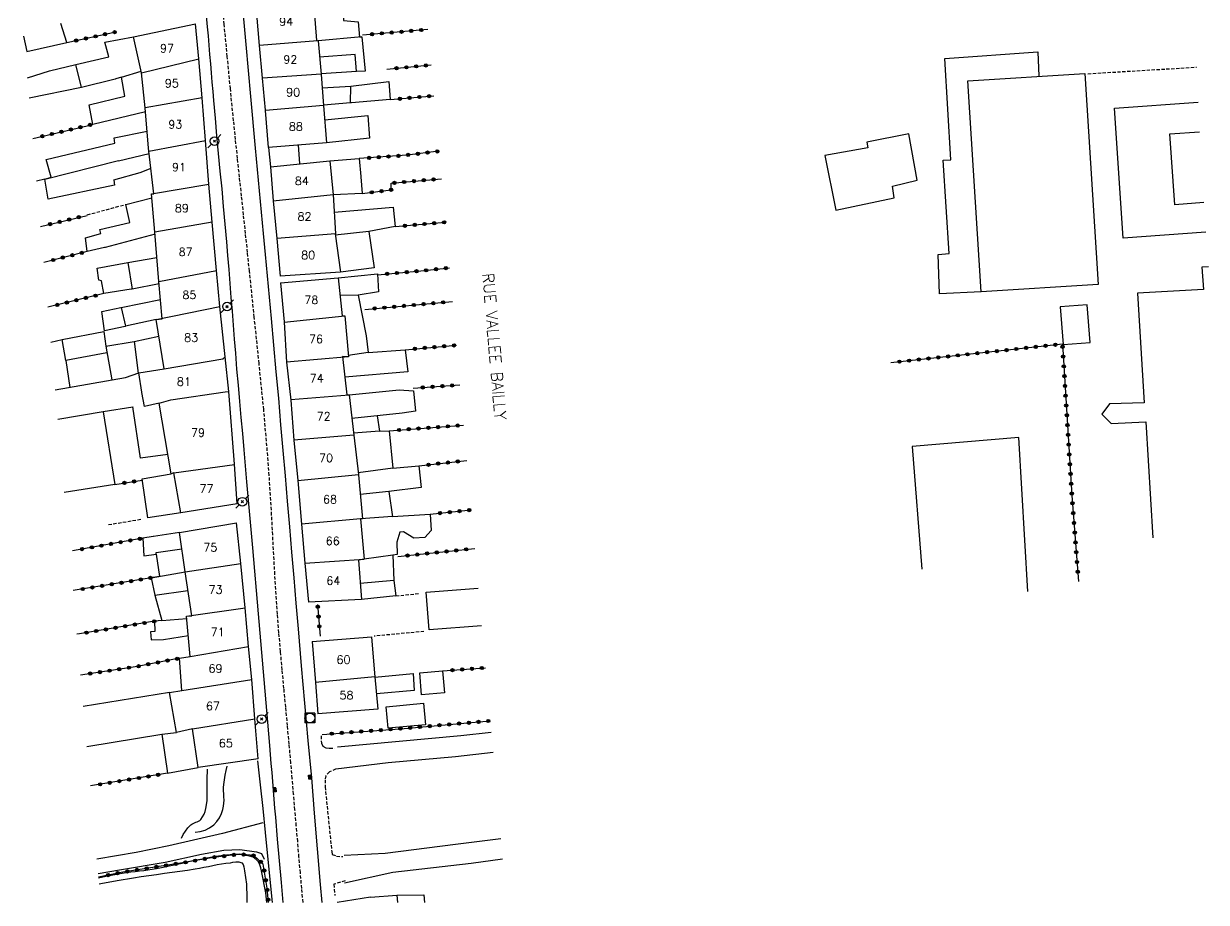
# Model space of a CAD drawing. Header units: millimetres. Extents: x 149999 to 151001, y 153000 to 154001.
# Drawn here: x 150651.1 to 150832, y 153000 to 153134.4 of the extents above; entities that cross this region are included whole.
import ezdxf
from ezdxf.enums import TextEntityAlignment as Align

# ---------------------------------------------------------------- set-up
doc = ezdxf.new("R2010")
doc.units = ezdxf.units.MM
doc.linetypes.add('DASHED', pattern=[0.75, 0.5, -0.25])
doc.layers.get('0').update_dxf_attribs({"linetype": 'CONTINUOUS'})
for name, color, linetype in [('W0001', 6, 'DASHED'), ('W0014', 7, 'CONTINUOUS'), ('W0017', 7, 'CONTINUOUS'), ('W0101', 7, 'CONTINUOUS'), ('W0104', 1, 'CONTINUOUS'), ('W0112', 1, 'DASHED'), ('W0211', 2, 'CONTINUOUS'), ('W0214', 2, 'CONTINUOUS'), ('W0323', 7, 'CONTINUOUS'), ('W0333', 7, 'CONTINUOUS'), ('W0401', 7, 'CONTINUOUS'), ('W0420', 7, 'CONTINUOUS'), ('W0473', 7, 'CONTINUOUS'), ('W0989', 7, 'CONTINUOUS'), ('W0991', 7, 'CONTINUOUS'), ('W1102', 7, 'CONTINUOUS')]:
    doc.layers.add(name, color=color, linetype=linetype)
doc.styles.get("Standard").update_dxf_attribs({"font": 'romans.shx', "width": 0.85})

# ---------------------------------------------------------------- blocks, each defined once
blk = doc.blocks.new('T473')
for p, q in [((-0.166667, 0.166667), (0.166667, -0.166667)), ((-0.166667, -0.166667), (0.166667, 0.166667)), ((0.500001, 0.500001), (1.000002, 1.000002)), ((-1.000002, -1.000002), (-0.500001, -0.500001))]:
    blk.add_line(p, q)
blk.add_ellipse((0, 0), major_axis=(0.471405, 0.471405), ratio=1, start_param=5.4977871438, end_param=11.780972451)
blk = doc.blocks.new('T401')
for p, q in [((-0.3, 0.3), (0, 0.3)), ((-0.3, -0.25), (-0.3, 0.3)), ((-0.3, 0.15), (0, 0.15)), ((-0.3, 0), (0, 0)), ((0, 0.3), (0, -0.25)), ((-0.3, -0.15), (0, -0.15)), ((-0.3, -0.25), (-0.3, -0.3)), ((-0.3, -0.3), (0, -0.3)), ((0, -0.3), (0, -0.25))]:
    blk.add_line(p, q)
blk = doc.blocks.new('T420')
for p, q in [((0.75, 0.75), (-0.75, 0.75)), ((-0.75, 0.75), (-0.75, -0.75)), ((0.75, 0.75), (0.75, -0.75)), ((0.75, -0.75), (-0.75, -0.75))]:
    blk.add_line(p, q)
blk.add_ellipse((0, 0), major_axis=(-0.53, 0.53), ratio=1, start_param=3.926991, end_param=10.210176)
blk = doc.blocks.new('t323o')
at = {"color": 0, "linetype": 'Continuous'}
for radius in [0.25, 0.15]:
    blk.add_circle((0, 0), radius, dxfattribs=at)

msp = doc.modelspace()

# ---------------------------------------------------------------- linework, layer by layer
at = {"layer": 'W0001'}
msp.add_lwpolyline([(150693.83, 153000), (150693.63, 153002.14), (150693.42, 153004.54), (150693.21, 153006.94), (150693.01, 153009.34), (150692.8, 153011.74), (150692.59, 153014.14), (150692.39, 153016.54), (150692.18, 153018.95), (150691.97, 153021.35), (150691.71, 153024.19), (150691.45, 153027.03), (150691.18, 153029.87), (150690.91, 153032.72), (150690.64, 153035.56), (150690.39, 153038.4), (150690.14, 153041.25), (150689.92, 153044.09), (150689.71, 153047.12), (150689.52, 153050.15), (150689.35, 153053.18), (150689.19, 153056.21), (150689.03, 153059.24), (150688.85, 153062.27), (150688.66, 153065.3), (150688.43, 153068.33), (150687.82, 153075.39), (150687.11, 153082.45), (150686.37, 153089.51), (150685.64, 153096.56), (150685.34, 153099.44), (150685.04, 153102.31), (150684.73, 153105.19), (150684.43, 153108.06), (150684.12, 153110.94), (150683.81, 153113.81), (150683.51, 153116.69), (150683.21, 153119.57), (150682.72, 153124.49), (150682.25, 153129.41), (150681.77, 153134.33), (150681.3, 153139.25)], dxfattribs=at)
at = {"layer": 'W0014'}
for points in [[(150695.17, 153019.06), (150694.64, 153024.76), (150694.13, 153030.46), (150693.62, 153036.16), (150693.12, 153041.86), (150692.78, 153045.75), (150692.45, 153049.65), (150692.12, 153053.55), (150691.79, 153057.45), (150691.46, 153061.35), (150691.13, 153065.24), (150690.8, 153069.14), (150690.46, 153073.04), (150690.11, 153077.11), (150689.74, 153081.18), (150689.38, 153085.25), (150689.01, 153089.32), (150688.71, 153092.58), (150688.41, 153095.83), (150688.1, 153099.09), (150687.79, 153102.34), (150687.48, 153105.59), (150687.18, 153108.85), (150686.88, 153112.1), (150686.58, 153115.36), (150685.85, 153123.3), (150685.13, 153131.23), (150684.42, 153139.18)], [(150679.03, 153135.62), (150679.19, 153133.95), (150679.31, 153132.54), (150679.43, 153131.12), (150679.55, 153129.71), (150679.66, 153128.3), (150679.78, 153126.88), (150679.89, 153125.47), (150680.01, 153124.06), (150680.13, 153122.65), (150680.37, 153119.95), (150680.62, 153117.25), (150680.87, 153114.55), (150681.13, 153111.86), (150681.39, 153109.16), (150681.64, 153106.46), (150681.89, 153103.77), (150682.12, 153101.07), (150682.3, 153098.94), (150682.47, 153096.81), (150682.64, 153094.68), (150682.8, 153092.55), (150682.97, 153090.42), (150683.13, 153088.29), (150683.3, 153086.16), (150683.48, 153084.03), (150683.68, 153081.57), (150683.9, 153079.11), (150684.11, 153076.64), (150684.33, 153074.18), (150684.55, 153071.71), (150684.77, 153069.25), (150684.99, 153066.79), (150685.2, 153064.32), (150686.09, 153054.24), (150686.97, 153044.16), (150687.84, 153034.07), (150688.7, 153023.98), (150688.81, 153022.61), (150688.93, 153021.24), (150689.04, 153019.87), (150689.15, 153018.5), (150689.26, 153017.13), (150689.37, 153015.76), (150689.49, 153014.39), (150689.6, 153013.02), (150689.89, 153009.68), (150690.18, 153006.35), (150690.47, 153003.02), (150690.74, 153000)], [(150689.14, 153000), (150688.45, 153007.07), (150688.08, 153010.71), (150687.71, 153014.36), (150687.32, 153018), (150686.93, 153021.64)], [(150696.77, 153000), (150696.52, 153002.75), (150696.06, 153008.19), (150695.6, 153013.63), (150695.17, 153019.06)]]:
    msp.add_lwpolyline(points, dxfattribs=at)
at = {"layer": 'W0017'}
for points in [[(150722.61, 153026), (150717.95, 153025.49), (150699.1, 153023.73)], [(150698.85, 153020.43), (150706.84, 153021.38), (150717.17, 153022.33), (150722.89, 153022.95)], [(150687.7, 153012.19), (150681.5, 153010.54), (150673.3, 153008.64), (150668.33, 153007.61), (150662.3, 153006.59)], [(150724.08, 153009.71), (150717.16, 153008.85), (150706.4, 153007.47), (150700.14, 153007.19)], [(150662.49, 153004.43), (150665.77, 153004.95), (150672.77, 153006.14), (150678.3, 153007.35), (150681.73, 153007.98), (150684.18, 153008.07), (150686.7, 153007.75), (150687.5, 153007.45), (150687.9, 153006.61)], [(150700.17, 153003), (150707.54, 153004.61), (150719.52, 153005.99), (150724.35, 153006.64)]]:
    msp.add_lwpolyline(points, dxfattribs=at)
at = {"layer": 'W0101'}
for points in [[(150687.18, 153131.1), (150686.6, 153137.67)], [(150695.39, 153138.36), (150695.87, 153131.85)], [(150669.14, 153126.9), (150667.88, 153132.42), (150677.39, 153134.41)], [(150677.91, 153129.06), (150677.39, 153134.41)], [(150687.63, 153126.06), (150687.18, 153131.1)], [(150695.87, 153131.85), (150696.12, 153131.79), (150696.62, 153126.69)], [(150678.4, 153123.1), (150677.91, 153129.06)], [(150669.69, 153121.55), (150669.14, 153126.9)], [(150688.07, 153121.16), (150688.07, 153121.19), (150687.63, 153126.06)], [(150696.62, 153126.69), (150696.62, 153126.66), (150696.98, 153121.91)], [(150670.24, 153114.91), (150670.18, 153115.4), (150669.69, 153121.55)], [(150678.9, 153116.57), (150678.4, 153123.1)], [(150696.98, 153121.91), (150697.4, 153116.2), (150688.54, 153115.48)], [(150688.54, 153115.48), (150688.07, 153121.16)], [(150679.4, 153109.88), (150678.9, 153116.57)], [(150670.99, 153108.41), (150670.24, 153114.91)], [(150688.87, 153112.53), (150697.95, 153113.45), (150698.46, 153108.24)], [(150688.87, 153112.53), (150689.24, 153107.33)], [(150679.94, 153104.05), (150679.4, 153109.88)], [(150670.68, 153108.39), (150670.99, 153108.41)], [(150671.16, 153102.51), (150670.68, 153108.39)], [(150689.24, 153107.33), (150689.24, 153107.3), (150689.8, 153101.55)], [(150698.46, 153108.24), (150698.46, 153108.27)], [(150698.46, 153108.27), (150698.78, 153102.26)], [(150680.61, 153096.68), (150679.94, 153104.05)], [(150671.78, 153095), (150671.16, 153102.51)], [(150689.8, 153101.55), (150690.35, 153095.77)], [(150698.75, 153102.26), (150699.56, 153096.43), (150690.35, 153095.77)], [(150698.78, 153102.26), (150698.75, 153102.26)], [(150681.09, 153091.14), (150681.09, 153091.17), (150680.61, 153096.68)], [(150832.32, 153097.22), (150831.29, 153097.16), (150831.53, 153093.73), (150821.43, 153093.17), (150822.47, 153076.42), (150817.18, 153076.28), (150816.02, 153074.7), (150817.43, 153073.26), (150822.74, 153073.51), (150823.78, 153055.78)], [(150671.78, 153094.97), (150671.78, 153095)], [(150672.31, 153089.29), (150671.78, 153094.97)], [(150690.39, 153094.77), (150699.21, 153095.55), (150699.8, 153089.73)], [(150690.39, 153094.77), (150690.95, 153088.81), (150690.95, 153088.78)], [(150681.9, 153083.46), (150681.09, 153091.14)], [(150671.39, 153089.17), (150672.31, 153089.29)], [(150672.6, 153081.64), (150671.39, 153089.17)], [(150699.8, 153089.73), (150700.24, 153089.72)], [(150700.24, 153089.72), (150700.77, 153083.43)], [(150690.95, 153088.78), (150691.31, 153082.63)], [(150682.47, 153078.17), (150681.9, 153083.46)], [(150699.88, 153083.5), (150700.52, 153077.65)], [(150700.77, 153083.43), (150699.88, 153083.5)], [(150671.81, 153076.38), (150669.58, 153075.86), (150669.17, 153078.01), (150669.17, 153078.04), (150668.71, 153080.99), (150672.6, 153081.64)], [(150691.31, 153082.63), (150691.96, 153076.84)], [(150683.33, 153067.01), (150682.47, 153078.17)], [(150674.09, 153065.69), (150673.67, 153065.56), (150671.81, 153076.38)], [(150691.96, 153076.84), (150692.43, 153070.72)], [(150700.52, 153077.65), (150700.89, 153077.62)], [(150700.89, 153077.62), (150701.6, 153071.45)], [(150701.6, 153071.45), (150702.3, 153065.45)], [(150692.43, 153070.72), (150693.01, 153064.54)], [(150683.76, 153060.99), (150675.12, 153059.58), (150674.09, 153065.69)], [(150683.76, 153060.99), (150683.33, 153067.01)], [(150702.3, 153065.45), (150702.3, 153065.39)], [(150702.3, 153065.39), (150702.91, 153058.68), (150702.61, 153058.69)], [(150693.01, 153064.54), (150693.58, 153057.86)], [(150702.61, 153058.69), (150703.18, 153052.48)], [(150675.82, 153050.55), (150674.92, 153056.57), (150683.68, 153058.05)], [(150684.3, 153051.86), (150683.68, 153058.05)], [(150693.58, 153057.86), (150694.13, 153051.89)], [(150684.96, 153045.07), (150684.98, 153045.07), (150684.3, 153051.86)], [(150694.13, 153051.89), (150694.69, 153045.94)], [(150702.29, 153052.36), (150702.76, 153046.32), (150694.69, 153045.94)], [(150703.18, 153052.48), (150702.29, 153052.36)], [(150676.8, 153043.81), (150675.82, 153050.55)], [(150676.02, 153043.8), (150676.8, 153043.81)], [(150676.58, 153037.62), (150676.02, 153043.8)], [(150685.5, 153039.12), (150684.96, 153045.07)], [(150695.24, 153039.9), (150704.28, 153040.64), (150704.82, 153034.44), (150704.83, 153034.52)], [(150686.02, 153034.1), (150685.5, 153039.12)], [(150695.24, 153039.9), (150695.72, 153033.64), (150695.72, 153033.61)], [(150675.3, 153032.42), (150674.95, 153037.34), (150676.58, 153037.62)], [(150686.48, 153028.06), (150685.99, 153034.1), (150686.02, 153034.1)], [(150695.72, 153033.61), (150696.11, 153028.85)], [(150704.83, 153034.52), (150705.29, 153029.56), (150696.11, 153028.85)], [(150676.94, 153026.55), (150674.46, 153025.98), (150673.42, 153032.12), (150675.3, 153032.42)], [(150686.96, 153021.97), (150686.48, 153028.06)], [(150686.96, 153021.97), (150677.81, 153020.64), (150676.94, 153026.55)], [(150704.16, 153000.8), (150699.05, 153000)], [(150704.16, 153000.8), (150708.19, 153001.1), (150708.28, 153000)]]:
    msp.add_lwpolyline(points, dxfattribs=at)
for points in [[(150795.53, 153125.7), (150813.42, 153126.81), (150815.44, 153094.53), (150797.55, 153093.42)], [(150773.65, 153114.27), (150775.34, 153105.89), (150784.22, 153107.76), (150784, 153109.57), (150787.77, 153110.5), (150786.46, 153117.55), (150780.04, 153116.28), (150780.22, 153115.41)]]:
    msp.add_lwpolyline(points, close=True, dxfattribs=at)
at = {"layer": 'W0104'}
for points in [[(150695.31, 153144.07), (150699.63, 153144.35), (150699.9, 153139.59), (150700, 153134.89), (150702.28, 153134.71), (150702.46, 153132.35), (150702.46, 153132.4), (150702.82, 153132.39), (150703.31, 153127.13), (150702, 153127.1), (150696.62, 153126.74)], [(150651.1, 153132.53), (150651.58, 153130.15), (150657.69, 153131.52), (150656.79, 153134.44)], [(150669.74, 153120.95), (150661.67, 153119.02), (150661.14, 153122.01), (150666.59, 153123.33), (150666.06, 153126.23), (150665.22, 153125.99), (150665.08, 153125.94), (150659.94, 153124.68), (150659.08, 153128.2), (150664.13, 153129.35), (150663.53, 153131.58), (150667.88, 153132.42)], [(150702.82, 153132.39), (150696.12, 153131.79)], [(150702, 153127.1), (150701.78, 153129.72), (150696.37, 153129.28)], [(150797.54, 153093.41), (150791.15, 153093.07), (150790.98, 153099.13), (150792.65, 153099.27), (150791.73, 153113.54), (150792.9, 153113.61), (150791.97, 153129.08), (150806.19, 153130.1), (150806.36, 153126.37)], [(150651.67, 153126.16), (150655.06, 153127.19), (150659.08, 153128.2)], [(150666.06, 153126.23), (150669.08, 153127.18)], [(150696.78, 153124.61), (150701.12, 153124.86), (150706.94, 153125.56), (150707.14, 153122.81), (150701.24, 153122.29), (150701.07, 153122.29), (150696.98, 153121.95)], [(150659.94, 153124.68), (150651.95, 153123)], [(150701.07, 153122.29), (150701.12, 153124.86)], [(150697.14, 153119.71), (150703.74, 153120.36), (150703.98, 153116.91), (150697.4, 153116.2)], [(150670.54, 153112.27), (150668.86, 153111.58), (150664.86, 153110.49), (150664.89, 153110.49), (150664.99, 153109.74), (150654.86, 153107.57), (150654.33, 153110.64), (150655.29, 153110.95), (150654.56, 153113.66), (150665.04, 153116.12), (150664.92, 153116.95), (150669.98, 153117.98)], [(150654.33, 153110.64), (150665.62, 153113.47), (150665.62, 153113.44), (150670.28, 153114.56)], [(150688.54, 153115.48), (150688.87, 153112.53)], [(150693.34, 153112.98), (150693.16, 153115.86)], [(150697.95, 153113.45), (150702.43, 153113.78), (150702.66, 153111.02), (150702.66, 153110.99), (150702.86, 153108.43), (150698.46, 153108.25)], [(150671.19, 153102.21), (150663.59, 153100.18), (150663.45, 153100.18), (150660.82, 153099.56), (150660.56, 153101.68), (150662.9, 153102.3), (150662.75, 153102.92), (150667.36, 153104.01), (150666.71, 153106.77), (150670.73, 153107.8)], [(150698.6, 153105.58), (150707.59, 153106.33), (150707.93, 153103.38), (150703.91, 153102.62), (150704.7, 153097.07), (150699.56, 153096.43)], [(150703.91, 153102.62), (150698.77, 153102.08)], [(150671.81, 153094.61), (150667.7, 153093.83), (150667.54, 153093.81), (150663.38, 153093.13), (150663, 153095.08), (150662.62, 153095.2), (150662.32, 153097.01), (150667.06, 153097.86), (150671.48, 153098.65)], [(150667.06, 153097.86), (150667.7, 153093.83)], [(150699.21, 153095.55), (150705.21, 153096.17), (150705.38, 153093.41), (150702.28, 153092.89), (150703.51, 153086.67), (150703.8, 153084.13), (150709.45, 153084.55), (150709.86, 153081.15), (150700.23, 153080.34)], [(150702.28, 153092.89), (150699.48, 153092.86)], [(150671.36, 153089.17), (150666.7, 153088.14), (150666.64, 153088.08), (150663.49, 153087.44), (150663.05, 153090.4), (150665.97, 153090.98), (150666, 153091.01), (150672.04, 153092.2)], [(150666, 153091.01), (150666.7, 153088.14)], [(150655.26, 153085.72), (150657.01, 153086.09), (150663.34, 153087.32), (150663.66, 153085.09), (150663.66, 153085.07), (150668.01, 153085.82), (150671.8, 153086.61)], [(150663.84, 153084.05), (150657.57, 153082.91), (150657.01, 153086.09)], [(150668.01, 153085.82), (150668.64, 153080.97)], [(150663.66, 153085.07), (150664.59, 153079.91)], [(150703.8, 153084.13), (150700.75, 153083.64)], [(150657.57, 153082.91), (150658.18, 153078.78)], [(150655.92, 153078.38), (150666.67, 153080.28), (150668.71, 153080.99)], [(150700.89, 153077.62), (150708.54, 153078.42), (150710.71, 153078.27), (150711.04, 153075.12), (150709, 153074.86), (150701.31, 153074.01)], [(150663.26, 153075.06), (150656.32, 153073.87)], [(150673.16, 153068.53), (150668.98, 153067.94), (150667.8, 153075.8), (150667.8, 153075.74), (150663.26, 153075.06), (150665.04, 153063.93), (150657.31, 153062.69)], [(150705.19, 153074.43), (150705.54, 153072.06), (150707.01, 153072.15), (150707.57, 153066.41), (150711.53, 153066.78), (150711.91, 153063.44), (150706.95, 153062.86), (150707.5, 153058.98), (150707.5, 153059.01), (150713.29, 153059.39), (150713.43, 153056.89), (150712.44, 153055.79), (150710.8, 153055.71), (150709.18, 153056.69), (150708.62, 153056.64), (150708.17, 153055.12), (150708.25, 153053.2), (150707.55, 153053.11), (150707.73, 153049.24), (150708.02, 153046.87), (150702.76, 153046.32)], [(150705.54, 153072.06), (150701.57, 153071.76)], [(150675.12, 153059.58), (150670.11, 153058.82), (150669.21, 153064.79), (150673.67, 153065.56)], [(150707.57, 153066.41), (150702.27, 153065.73)], [(150706.95, 153062.86), (150702.57, 153062.41)], [(150707.5, 153059.01), (150702.68, 153058.69)], [(150674.92, 153056.57), (150670.97, 153055.95), (150670.91, 153055.95), (150669.32, 153055.7), (150669.49, 153053.03), (150671.42, 153053.27), (150671.39, 153053.25), (150671.9, 153049.87), (150671.87, 153049.87), (150670.62, 153049.65), (150671.18, 153046.97), (150672.24, 153043.14), (150672.22, 153043.14), (150671.1, 153043), (150671.18, 153041.41), (150671.18, 153041.44), (150670.49, 153041.37), (150670.58, 153040.14), (150672.47, 153040.22), (150672.49, 153040.19), (150676.29, 153040.8)], [(150671.39, 153053.25), (150671.39, 153053.52), (150675.3, 153054.06)], [(150707.55, 153053.11), (150703.18, 153052.48)], [(150670.62, 153049.65), (150675.82, 153050.55)], [(150707.73, 153049.24), (150702.57, 153048.77)], [(150671.18, 153046.97), (150676.23, 153047.73)], [(150712.68, 153047.45), (150720.63, 153048.08)], [(150721.15, 153042.31), (150713.14, 153041.67), (150712.68, 153047.45)], [(150672.24, 153043.14), (150676.06, 153043.4)], [(150704.82, 153034.44), (150710.67, 153035.03), (150710.84, 153032.41), (150705.07, 153031.9)], [(150673.42, 153032.12), (150660.22, 153029.96)], [(150660.77, 153023.83), (150672.23, 153025.74), (150673.08, 153019.74), (150677.81, 153020.64)], [(150672.23, 153025.74), (150674.46, 153025.98)], [(150708.19, 153001.1), (150712.31, 153001.16), (150712.41, 153000)]]:
    msp.add_lwpolyline(points, dxfattribs=at)
for points in [[(150809.63, 153091.1), (150810.08, 153085.34), (150814.21, 153085.66), (150813.76, 153091.42), (150809.63, 153091.1)], [(150711.96, 153031.76), (150711.69, 153035.13), (150715.18, 153035.41), (150715.45, 153032.04)], [(150706.55, 153029.91), (150712.23, 153030.45), (150712.54, 153027.18), (150706.86, 153026.64)]]:
    msp.add_lwpolyline(points, close=True, dxfattribs=at)
at = {"layer": 'W0112'}
for points in [[(150813.88, 153126.77), (150830.49, 153127.77)], [(150660.83, 153105.18), (150666.71, 153106.77)], [(150664.07, 153057.78), (150669.17, 153058.63)], [(150708.02, 153046.87), (150711.64, 153047.25)], [(150712.33, 153041.43), (150704.71, 153040.73)], [(150696.58, 153025.48), (150696.64, 153024.36), (150696.88, 153023.91), (150697.32, 153023.66), (150697.88, 153023.59), (150698.63, 153023.55)], [(150698.82, 153020.4), (150697.89, 153019.95), (150697.33, 153019.38), (150697.2, 153018.74), (150697.21, 153017.68), (150698.21, 153007.8), (150698.31, 153007.32), (150698.95, 153007.09), (150699.94, 153006.99)], [(150700.26, 153003.31), (150698.56, 153002.76), (150698.69, 153001.06)]]:
    msp.add_lwpolyline(points, dxfattribs=at)
at = {"layer": 'W0211'}
for points in [[(150677.32, 153010.73), (150678.09, 153010.83), (150678.84, 153011.05), (150679.54, 153011.4), (150680.17, 153011.85), (150680.66, 153012.36), (150681.05, 153012.94), (150681.35, 153013.57), (150681.57, 153014.22), (150681.68, 153014.69), (150681.73, 153015.17), (150681.75, 153015.65), (150681.74, 153016.13), (150681.71, 153016.6), (150681.69, 153017.07), (150681.69, 153017.55), (150681.73, 153018.02), (150681.82, 153018.73), (150681.94, 153019.44), (150682.08, 153020.15), (150682.25, 153020.85)], [(150688.27, 153000), (150688.15, 153001.45), (150687.48, 153004.82), (150687.36, 153005.28), (150687.22, 153005.74), (150687, 153006.18), (150686.68, 153006.56), (150686.2, 153006.89), (150685.65, 153007.08), (150685.1, 153007.19), (150684.55, 153007.27), (150683.94, 153007.32), (150683.32, 153007.31), (150682.71, 153007.26), (150682.11, 153007.2), (150680.88, 153007.05), (150679.67, 153006.85), (150678.46, 153006.61), (150677.25, 153006.38), (150676.52, 153006.23), (150675.79, 153006.07), (150675.07, 153005.91), (150674.34, 153005.74), (150673.61, 153005.57), (150672.89, 153005.41), (150672.16, 153005.26), (150671.42, 153005.12), (150670.77, 153005.02), (150670.11, 153004.92), (150669.46, 153004.84), (150668.8, 153004.76), (150668.15, 153004.69), (150667.49, 153004.61), (150666.84, 153004.51), (150666.18, 153004.41), (150663.94, 153003.99), (150662.56, 153003.71)]]:
    msp.add_lwpolyline(points, dxfattribs=at)
at = {"layer": 'W0214'}
for points in [[(150675.26, 153009.81), (150675.52, 153010.37), (150675.84, 153010.9), (150676.22, 153011.39), (150676.65, 153011.84), (150676.83, 153011.97), (150677.03, 153012.08), (150677.23, 153012.17), (150677.43, 153012.25), (150677.64, 153012.33), (150677.84, 153012.42), (150678.03, 153012.54), (150678.2, 153012.7), (150678.48, 153013.07), (150678.69, 153013.48), (150678.84, 153013.91), (150678.95, 153014.35), (150679.15, 153015.52), (150679.19, 153016.71), (150679.17, 153017.9), (150679.18, 153019.07), (150679.19, 153019.4), (150679.2, 153019.74), (150679.21, 153020.07), (150679.21, 153020.4)], [(150662.64, 153002.82), (150662.89, 153002.87), (150665.39, 153003.32), (150667.89, 153003.75), (150669.07, 153003.94), (150670.25, 153004.11), (150671.43, 153004.28), (150672.62, 153004.44), (150673.8, 153004.6), (150674.98, 153004.76), (150676.16, 153004.93), (150677.34, 153005.11), (150678.01, 153005.23), (150678.68, 153005.36), (150679.35, 153005.5), (150680.02, 153005.64), (150680.69, 153005.78), (150681.36, 153005.89), (150682.04, 153005.99), (150682.72, 153006.06), (150683.11, 153006.13), (150683.55, 153006.21), (150684.02, 153006.21), (150684.45, 153006.03), (150684.67, 153005.77), (150684.79, 153005.44), (150684.83, 153005.12), (150684.87, 153004.83), (150685.16, 153002.76), (150685.26, 153000.68), (150685.26, 153000)]]:
    msp.add_lwpolyline(points, dxfattribs=at)
at = {"layer": 'W0323'}
for points in [[(150657.69, 153131.52), (150665.2, 153133.16)], [(150712.94, 153133.54), (150702.91, 153132.68)], [(150706.64, 153127.46), (150713.43, 153128.11)], [(150707.14, 153122.81), (150713.86, 153123.39)], [(150652.5, 153116.85), (150661.67, 153119.02)], [(150714.62, 153114.91), (150709.74, 153114.32), (150709.68, 153114.3), (150702.43, 153113.78)], [(150654.33, 153110.64), (150653.08, 153110.32)], [(150702.86, 153108.43), (150707.29, 153108.99), (150707.31, 153110.02), (150715, 153110.7)], [(150653.69, 153103.41), (150660.8, 153105.1)], [(150707.93, 153103.38), (150715.6, 153104.05)], [(150660.82, 153099.56), (150654.18, 153097.91)], [(150705.21, 153096.02), (150711.86, 153096.6), (150716.22, 153097.09)], [(150663.38, 153093.13), (150654.79, 153091.05)], [(150703.3, 153090.71), (150716.69, 153091.92)], [(150709.45, 153084.55), (150717.29, 153085.23)], [(150783.73, 153082.57), (150809.96, 153085.42), (150811.42, 153062.26), (150812.43, 153049.08)], [(150710.66, 153078.68), (150717.83, 153079.16)], [(150707.01, 153072.15), (150718.39, 153073)], [(150711.53, 153066.78), (150718.87, 153067.61)], [(150665.04, 153063.93), (150669.24, 153064.59)], [(150713.29, 153059.39), (150719.55, 153060.03)], [(150669.32, 153055.7), (150658.56, 153053.78)], [(150708.32, 153052.89), (150720.08, 153054.14)], [(150670.62, 153049.65), (150658.65, 153047.69)], [(150696.05, 153045.58), (150696.44, 153040.73)], [(150671.1, 153043), (150659.65, 153041.08), (150659.24, 153041.01)], [(150674.95, 153037.34), (150668.5, 153036.1), (150659.8, 153034.76)], [(150715.18, 153035.41), (150721.72, 153035.9)], [(150696.76, 153025.7), (150709.31, 153026.62), (150722.45, 153027.76)], [(150673.08, 153019.74), (150661.3, 153017.81)], [(150688.56, 153000), (150688.35, 153002.15), (150687.72, 153005.86), (150686.33, 153007.16), (150684.11, 153007.36), (150680.16, 153006.88), (150675.08, 153005.98), (150666.27, 153004.63), (150662.54, 153003.86)]]:
    msp.add_lwpolyline(points, dxfattribs=at)
at = {"layer": 'W0333'}
for points in [[(150817.95, 153121.48), (150830.73, 153122.43)], [(150831.92, 153102.53), (150819.26, 153101.6), (150817.95, 153121.48)], [(150826.42, 153117.56), (150830.94, 153117.89)], [(150831.59, 153107.05), (150827.15, 153106.73), (150826.42, 153117.56)], [(150804.69, 153047.57), (150803.32, 153071.11), (150787, 153069.73), (150788.45, 153050.98)]]:
    msp.add_lwpolyline(points, dxfattribs=at)
at = {"layer": 'W1102'}
for points in [[(150696.04, 153131.8), (150687.18, 153131.1)], [(150669.14, 153126.9), (150677.91, 153129.06)], [(150696.62, 153126.69), (150687.63, 153126.06)], [(150678.4, 153123.09), (150669.69, 153121.56)], [(150696.98, 153121.91), (150688.07, 153121.16)], [(150670.24, 153114.91), (150678.9, 153116.57)], [(150670.68, 153108.39), (150679.4, 153109.88)], [(150689.24, 153107.3), (150698.46, 153108.27)], [(150679.94, 153104.05), (150671.16, 153102.51)], [(150698.78, 153102.26), (150689.8, 153101.55)], [(150671.78, 153094.97), (150680.61, 153096.68)], [(150671.39, 153089.17), (150681.09, 153091.14)], [(150690.95, 153088.78), (150700.24, 153089.72)], [(150672.6, 153081.64), (150681.57, 153083.13), (150681.9, 153083.46)], [(150700.77, 153083.43), (150691.31, 153082.63)], [(150671.81, 153076.38), (150673.63, 153076.87), (150681.91, 153078.09), (150682.47, 153078.17)], [(150691.95, 153076.95), (150700.89, 153077.62)], [(150701.6, 153071.45), (150692.43, 153070.72)], [(150674.09, 153065.69), (150683.33, 153067)], [(150693.01, 153064.54), (150702.3, 153065.45)], [(150702.61, 153058.69), (150693.58, 153057.86)], [(150675.82, 153050.55), (150684.3, 153051.86)], [(150694.13, 153051.89), (150703.18, 153052.48)], [(150676.02, 153043.8), (150684.96, 153045.07)], [(150676.58, 153037.62), (150685.5, 153039.12)], [(150675.3, 153032.42), (150685.99, 153034.1)], [(150704.83, 153034.52), (150695.72, 153033.61)], [(150676.94, 153026.55), (150686.48, 153028.06)]]:
    msp.add_lwpolyline(points, dxfattribs=at)

# ---------------------------------------------------------------- block references
at = {"layer": 'W0323'}
for p, rotation in [((150660.62, 153132.16), 12.28947700868913), ((150662.09, 153132.48), 12.28947700868913), ((150663.55, 153132.8), 12.28947700868913), ((150665.02, 153133.12), 12.28947700868913), ((150704.4, 153132.81), 184.8719164727261), ((150705.9, 153132.94), 184.8719164727261), ((150707.39, 153133.06), 184.8719164727261), ((150708.89, 153133.19), 184.8719164727261), ((150710.38, 153133.32), 184.8719164727261), ((150711.88, 153133.45), 184.8719164727261), ((150659.15, 153131.84), 12.28947700868913), ((150708.14, 153127.6), 5.463700575482343), ((150709.63, 153127.74), 5.463700575482343), ((150711.12, 153127.89), 5.463700575482343), ((150712.61, 153128.03), 5.463700575482343), ((150708.64, 153122.94), 5.009416380344428), ((150710.13, 153123.07), 5.009416380344428), ((150711.62, 153123.2), 5.009416380344428), ((150713.12, 153123.33), 5.009416380344428), ((150655.42, 153117.54), 13.33713323674162), ((150656.87, 153117.89), 13.33713323674162), ((150658.33, 153118.23), 13.33713323674162), ((150659.79, 153118.58), 13.33713323674162), ((150661.25, 153118.93), 13.33713323674162), ((150653.96, 153117.2), 13.33713323674162), ((150703.93, 153113.88), 184.0844941478702), ((150705.42, 153113.99), 184.0844941478702), ((150706.92, 153114.1), 184.0844941478702), ((150708.42, 153114.2), 184.0844941478702), ((150709.91, 153114.34), 186.8329287772819), ((150711.39, 153114.52), 186.8329287772819), ((150712.88, 153114.7), 186.8329287772819), ((150714.37, 153114.88), 186.8329287772819), ((150710.8, 153110.33), 5.043868443910839), ((150712.29, 153110.46), 5.043868443910839), ((150713.79, 153110.59), 5.043868443910839), ((150704.35, 153108.62), 7.177528713580242), ((150705.83, 153108.81), 7.177528713580242), ((150707.29, 153109.02), 88.886519607113), ((150707.81, 153110.06), 5.043868443910839), ((150709.31, 153110.2), 5.043868443910839), ((150659.53, 153104.8), 13.32291003907287), ((150655.15, 153103.76), 13.32291003907287), ((150656.61, 153104.1), 13.32291003907287), ((150658.07, 153104.45), 13.32291003907287), ((150709.42, 153103.51), 5.013705048915734), ((150710.92, 153103.64), 5.013705048915734), ((150712.41, 153103.77), 5.013705048915734), ((150713.9, 153103.9), 5.013705048915734), ((150715.4, 153104.03), 5.013705048915734), ((150660, 153099.36), 193.95093048669), ((150655.64, 153098.27), 193.95093048669), ((150657.09, 153098.64), 193.95093048669), ((150658.55, 153099), 193.95093048669), ((150706.71, 153096.15), 5.035913268260177), ((150708.2, 153096.28), 5.035913268260177), ((150709.7, 153096.41), 5.035913268260177), ((150711.19, 153096.54), 5.035913268260177), ((150712.68, 153096.69), 6.324014875617902), ((150714.18, 153096.86), 6.324014875617902), ((150715.67, 153097.02), 6.324014875617902), ((150660.62, 153092.46), 193.6039314904468), ((150662.08, 153092.81), 193.6039314904468), ((150656.25, 153091.4), 193.6039314904468), ((150657.71, 153091.75), 193.6039314904468), ((150659.16, 153092.11), 193.6039314904468), ((150704.79, 153090.85), 5.127698045767557), ((150706.29, 153090.98), 5.127698045767557), ((150707.78, 153091.12), 5.127698045767557), ((150709.27, 153091.25), 5.127698045767557), ((150710.77, 153091.38), 5.127698045767557), ((150712.26, 153091.52), 5.127698045767557), ((150713.76, 153091.65), 5.127698045767557), ((150715.25, 153091.79), 5.127698045767557), ((150713.93, 153084.94), 4.937488518738935), ((150715.43, 153085.07), 4.937488518738935), ((150716.92, 153085.2), 4.937488518738935), ((150805.9, 153084.97), 6.189136098687843), ((150807.4, 153085.14), 6.189136098687843), ((150808.89, 153085.3), 6.189136098687843), ((150809.99, 153085), 273.6011402090317), ((150710.94, 153084.68), 4.937488518738935), ((150712.44, 153084.81), 4.937488518738935), ((150789.5, 153083.2), 6.189136098687843), ((150790.99, 153083.36), 6.189136098687843), ((150792.48, 153083.52), 6.189136098687843), ((150793.97, 153083.68), 6.189136098687843), ((150795.47, 153083.84), 6.189136098687843), ((150796.96, 153084), 6.189136098687843), ((150798.45, 153084.17), 6.189136098687843), ((150799.94, 153084.33), 6.189136098687843), ((150801.43, 153084.49), 6.189136098687843), ((150802.92, 153084.65), 6.189136098687843), ((150804.41, 153084.81), 6.189136098687843), ((150810.08, 153083.5), 273.6011402090317), ((150785.03, 153082.71), 6.189136098687843), ((150786.52, 153082.87), 6.189136098687843), ((150788.01, 153083.03), 6.189136098687843), ((150810.18, 153082), 273.6011402090317), ((150810.27, 153080.51), 273.6011402090317), ((150712.15, 153078.78), 3.801059156685919), ((150713.65, 153078.88), 3.801059156685919), ((150715.15, 153078.98), 3.801059156685919), ((150716.64, 153079.08), 3.801059156685919), ((150810.37, 153079.01), 273.6011402090317), ((150810.46, 153077.51), 273.6011402090317), ((150810.55, 153076.01), 273.6011402090317), ((150810.65, 153074.52), 273.6011402090317), ((150710, 153072.37), 4.286297670672949), ((150711.5, 153072.48), 4.286297670672949), ((150713, 153072.6), 4.286297670672949), ((150714.49, 153072.71), 4.286297670672949), ((150715.99, 153072.82), 4.286297670672949), ((150717.48, 153072.93), 4.286297670672949), ((150810.74, 153073.02), 273.6011402090317), ((150708.51, 153072.26), 4.286297670672949), ((150810.84, 153071.52), 273.6011402090317), ((150810.93, 153070.03), 273.6011402090317), ((150713.02, 153066.95), 6.406560107028706), ((150714.51, 153067.12), 6.406560107028706), ((150716, 153067.28), 6.406560107028706), ((150717.49, 153067.45), 6.406560107028706), ((150811.02, 153068.53), 273.6011402090317), ((150811.12, 153067.03), 273.6011402090317), ((150811.21, 153065.54), 273.6011402090317), ((150666.52, 153064.17), 8.922229636582172), ((150668, 153064.4), 8.922229636582172), ((150811.31, 153064.04), 273.6011402090317), ((150811.4, 153062.54), 273.6011402090317), ((150716.27, 153059.69), 5.80562971671151), ((150717.76, 153059.85), 5.80562971671151), ((150719.25, 153060), 5.80562971671151), ((150811.51, 153061.05), 274.3745587604765), ((150714.78, 153059.54), 5.80562971671151), ((150811.63, 153059.55), 274.3745587604765), ((150811.74, 153058.05), 274.3745587604765), ((150811.86, 153056.56), 274.3745587604765), ((150661.51, 153054.31), 190.1272503643005), ((150662.99, 153054.57), 190.1272503643005), ((150664.46, 153054.84), 190.1272503643005), ((150665.94, 153055.1), 190.1272503643005), ((150667.42, 153055.36), 190.1272503643005), ((150668.89, 153055.63), 190.1272503643005), ((150811.97, 153055.06), 274.3745587604765), ((150660.03, 153054.04), 190.1272503643005), ((150709.82, 153053.05), 6.052345734779197), ((150711.31, 153053.21), 6.052345734779197), ((150712.8, 153053.37), 6.052345734779197), ((150714.29, 153053.53), 6.052345734779197), ((150715.78, 153053.69), 6.052345734779197), ((150717.27, 153053.84), 6.052345734779197), ((150718.77, 153054), 6.052345734779197), ((150812.08, 153053.57), 274.3745587604765), ((150812.2, 153052.07), 274.3745587604765), ((150812.31, 153050.58), 274.3745587604765), ((150666.05, 153048.9), 189.2663545089406), ((150667.53, 153049.14), 189.2663545089406), ((150669.01, 153049.39), 189.2663545089406), ((150670.49, 153049.63), 189.2663545089406), ((150660.13, 153047.94), 189.2663545089406), ((150661.61, 153048.18), 189.2663545089406), ((150663.09, 153048.42), 189.2663545089406), ((150664.57, 153048.66), 189.2663545089406), ((150696.08, 153045.22), 274.6030674529079), ((150696.2, 153043.72), 274.6030674529079), ((150662.2, 153041.51), 189.4890819146301), ((150663.68, 153041.76), 189.4890819146301), ((150665.16, 153042), 189.4890819146301), ((150666.64, 153042.25), 189.4890819146301), ((150668.12, 153042.5), 189.4890819146301), ((150669.6, 153042.74), 189.4890819146301), ((150671.08, 153042.99), 189.4890819146301), ((150696.32, 153042.23), 274.6030674529079), ((150660.72, 153041.26), 189.4890819146301), ((150668.69, 153036.13), 190.9316745707324), ((150670.16, 153036.42), 190.9316745707324), ((150671.64, 153036.7), 190.9316745707324), ((150673.11, 153036.99), 190.9316745707324), ((150674.58, 153037.27), 190.9316745707324), ((150661.28, 153034.99), 188.7306160374046), ((150662.76, 153035.22), 188.7306160374046), ((150664.24, 153035.44), 188.7306160374046), ((150665.73, 153035.67), 188.7306160374046), ((150667.21, 153035.9), 188.7306160374046), ((150716.67, 153035.52), 4.240916200400425), ((150718.17, 153035.63), 4.240916200400425), ((150719.67, 153035.74), 4.240916200400425), ((150721.16, 153035.85), 4.240916200400425), ((150714.7, 153027.09), 4.950752931773448), ((150716.2, 153027.22), 4.950752931773448), ((150717.69, 153027.35), 4.950752931773448), ((150719.19, 153027.48), 4.950752931773448), ((150720.68, 153027.61), 4.950752931773448), ((150722.17, 153027.74), 4.950752931773448), ((150698.25, 153025.81), 4.214704209435166), ((150699.75, 153025.92), 4.214704209435166), ((150701.24, 153026.03), 4.214704209435166), ((150702.74, 153026.14), 4.214704209435166), ((150704.24, 153026.25), 4.214704209435166), ((150705.73, 153026.36), 4.214704209435166), ((150707.23, 153026.47), 4.214704209435166), ((150708.72, 153026.58), 4.214704209435166), ((150710.22, 153026.7), 4.950752931773448), ((150711.71, 153026.83), 4.950752931773448), ((150713.21, 153026.96), 4.950752931773448), ((150662.78, 153018.05), 189.3500716982749), ((150664.26, 153018.29), 189.3500716982749), ((150665.74, 153018.54), 189.3500716982749), ((150667.22, 153018.78), 189.3500716982749), ((150668.7, 153019.02), 189.3500716982749), ((150670.18, 153019.27), 189.3500716982749), ((150671.66, 153019.51), 189.3500716982749), ((150683.26, 153007.26), 186.9181475261641), ((150684.75, 153007.3), 174.6449748197372), ((150686.25, 153007.16), 174.6449748197372), ((150671.41, 153005.42), 188.7446959847068), ((150672.89, 153005.65), 188.7446959847068), ((150674.37, 153005.88), 188.7446959847068), ((150675.85, 153006.12), 190.0453303695276), ((150677.33, 153006.38), 190.0453303695276), ((150678.8, 153006.64), 190.0453303695276), ((150680.28, 153006.9), 186.9181475261641), ((150681.77, 153007.08), 186.9181475261641), ((150687.36, 153006.19), 136.8558619804123), ((150664.01, 153004.17), 191.6046612505101), ((150665.48, 153004.47), 191.6046612505101), ((150666.96, 153004.74), 188.7446959847068), ((150668.44, 153004.96), 188.7446959847068), ((150669.92, 153005.19), 188.7446959847068), ((150687.89, 153004.86), 99.62761971000054), ((150688.14, 153003.38), 99.62761971000054), ((150688.37, 153001.9), 95.55366159239412), ((150688.52, 153000.41), 95.55366159239412)]:
    msp.add_blockref('t323o', p, dxfattribs=dict(at, rotation=rotation))
at = {"layer": 'W0401'}
for p, rotation in [((150694.98, 153019.19), 5.255820548412143), ((150689.41, 153017.2), 184.6537170612752)]:
    msp.add_blockref('T401', p, dxfattribs=dict(at, rotation=rotation))
at = {"layer": 'W0420'}
msp.add_blockref('T420', (150694.88, 153028.19), dxfattribs=at)
at = {"layer": 'W0473'}
for p in [(150680.28, 153116.45), (150682.21, 153091.15), (150684.55, 153061.29), (150687.5, 153028.04)]:
    msp.add_blockref('T473', p, dxfattribs=at)

# ---------------------------------------------------------------- texts
at = {"layer": 'W0989'}
msp.add_text('RUE VALLEE BAILLY', height=1.75, rotation=274.8987, dxfattribs=at).set_placement((150721.26, 153096.22))
at = {"layer": 'W0991'}
for s, p in [('94', (150691.25, 153134.75)), ('97', (150673.02, 153130.65)), ('92', (150691.89, 153128.95)), ('95', (150673.76, 153125.3)), ('90', (150692.32, 153123.93)), ('93', (150674.3, 153119.01)), ('88', (150692.74, 153118.69)), ('91', (150674.86, 153112.48)), ('84', (150693.64, 153110.37)), ('89', (150675.3, 153106.2)), ('82', (150694.06, 153104.91)), ('87', (150675.88, 153099.51)), ('80', (150694.62, 153099.02)), ('85', (150676.45, 153092.93)), ('78', (150695.1, 153092.17)), ('83', (150676.71, 153086.39)), ('76', (150695.82, 153086.18)), ('81', (150675.61, 153079.66)), ('74', (150695.92, 153080.17)), ('72', (150696.99, 153074.36)), ('79', (150677.77, 153071.86)), ('70', (150697.35, 153067.99)), ('77', (150679.05, 153063.29)), ('68', (150697.95, 153061.65)), ('75', (150679.66, 153054.3)), ('66', (150698.37, 153055.29)), ('64', (150698.46, 153049.21)), ('73', (150680.46, 153047.83)), ('71', (150680.77, 153041.35)), ('69', (150680.45, 153035.77)), ('60', (150700.02, 153037.13)), ('58', (150700.48, 153031.69)), ('67', (150680.05, 153030.04)), ('65', (150682.02, 153024.35))]:
    msp.add_text(s, height=1.25, dxfattribs=at).set_placement(p, align=Align.MIDDLE_CENTER)

doc.saveas('drawing.dxf')
